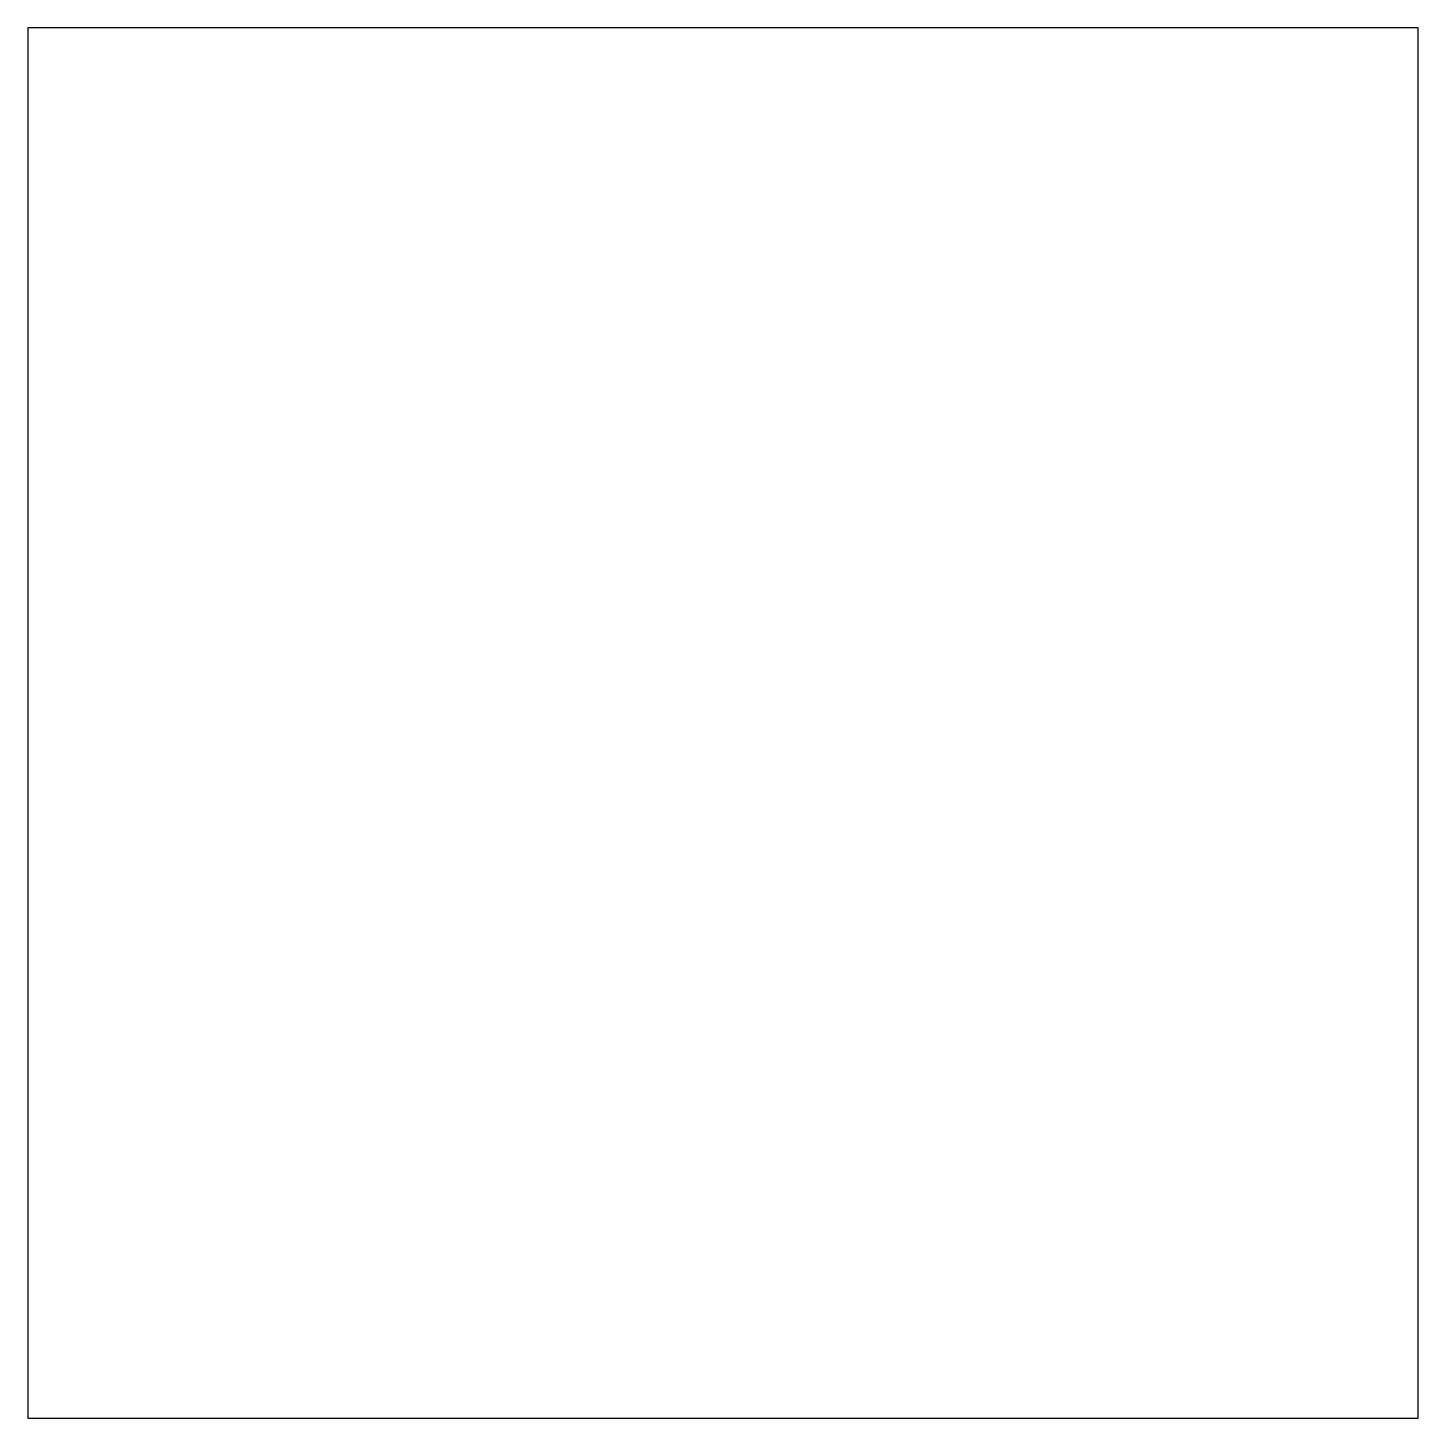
# Model space of a CAD drawing. Extents: x -0.5 to 0.5, y -0.5 to 0.5.
import ezdxf

# ---------------------------------------------------------------- set-up
doc = ezdxf.new("R2010")
doc.units = 0
doc.header["$MEASUREMENT"] = 0

msp = doc.modelspace()

# ---------------------------------------------------------------- linework, layer by layer
msp.add_lwpolyline([(-0.5, -0.5), (0.5, -0.5), (0.5, 0.5), (-0.5, 0.5)], close=True)

doc.saveas('drawing.dxf')
